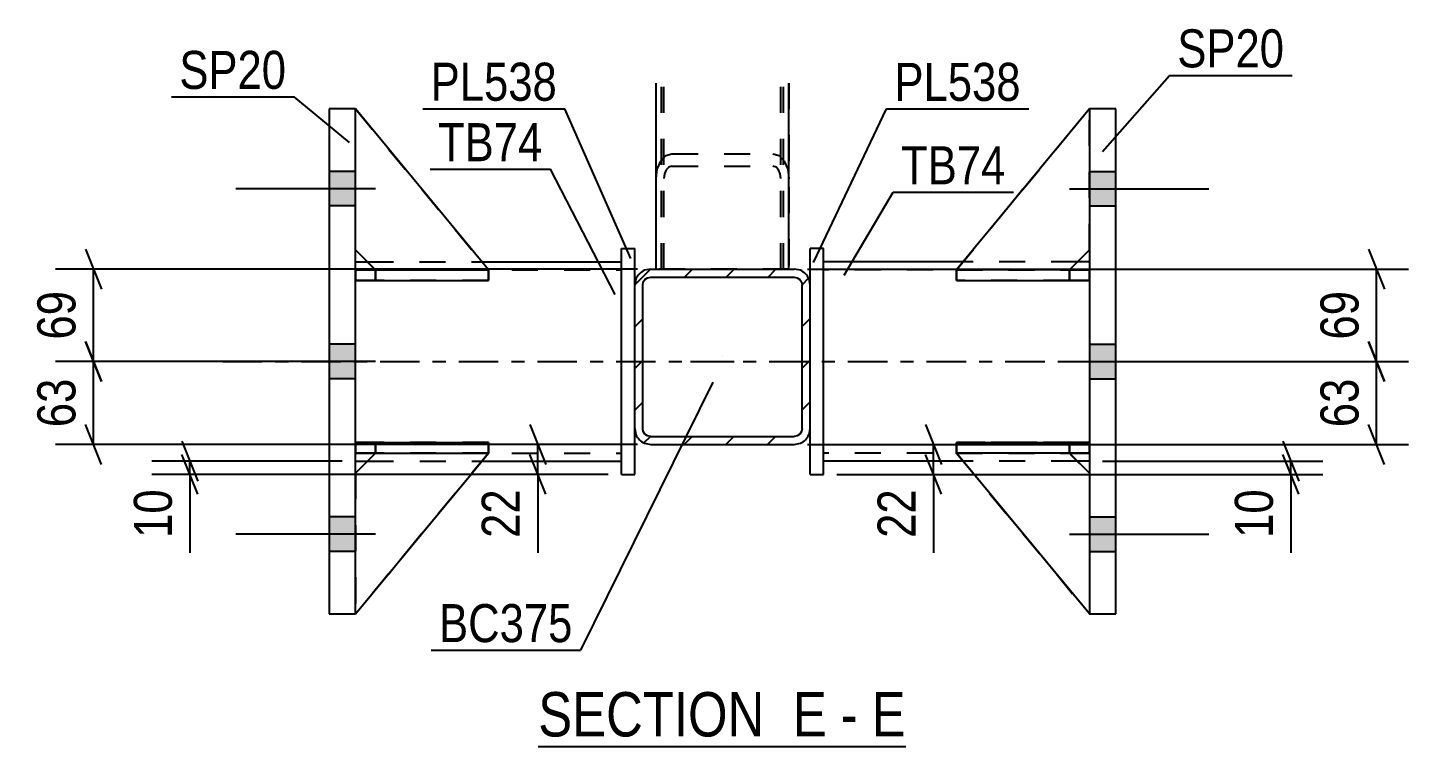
# Model space of a CAD drawing. Header units: millimetres. Extents: x 0 to 841, y 0 to 594.
# Drawn here: x 172.4 to 276.3, y 146 to 200.1 of the extents above; entities that cross this region are included whole.
import ezdxf

# ---------------------------------------------------------------- set-up
doc = ezdxf.new("R2010")
doc.units = ezdxf.units.MM
doc.linetypes.add('DXK_LINE_DOT2', pattern=[3.9198, 1.9599, -1.9599])
doc.linetypes.add('DXK_LINE_DOT3', pattern=[5.9187, 2.979, -0.9799, 0.9799, -0.9799])
doc.styles.add('Arial Narrow', font='ARIALN.TTF', dxfattribs={"height": 0.2})

# ---------------------------------------------------------------- blocks, each defined once
blk = doc.blocks.new('Unknown-318889060-16 - 7337')
at = {"color": 6, "linetype": 'Continuous'}
blk.add_line((210.85, 145.98), (238.5, 145.98), dxfattribs=at)
at = {"color": 0, "linetype": 'Continuous'}
for points in [[(228.96, 146.73), (228.96, 150.23), (210.85, 150.23), (210.85, 146.73)], [(232.56, 146.73), (232.56, 150.23), (230.01, 150.23), (230.01, 146.73)], [(234.89, 146.73), (234.89, 150.23), (233.61, 150.23), (233.61, 146.73)], [(238.5, 146.73), (238.5, 150.23), (235.94, 150.23), (235.94, 146.73)]]:
    blk.add_wipeout(points, dxfattribs=at)
at = {"color": 7, "linetype": 'Continuous', "style": 'Arial Narrow'}
for s, p in [('SECTION ', (210.85, 146.73)), ('E', (230.01, 146.73)), ('E', (235.94, 146.73)), ('-', (233.61, 146.73))]:
    blk.add_text(s, height=3.34, dxfattribs=at).set_placement(p)
blk = doc.blocks.new('Part-318889060-7372 - 7337')
at = {"color": 2, "linetype": 'Continuous'}
for p, q in [((197.1, 181.06), (197.1, 181.86)), ((197.11, 181.86), (205.85, 181.86)), ((207.1, 181.86), (207.09, 181.86)), ((207.1, 181.06), (207.1, 181.86)), ((197.1, 181.06), (197.1, 181.06)), ((197.11, 181.06), (207.1, 181.06))]:
    blk.add_line(p, q, dxfattribs=at)
at = {"color": 7, "linetype": 'DXK_LINE_DOT2'}
for p, q in [((198.6, 181.86), (197.1, 181.86)), ((197.1, 181.86), (197.11, 181.86)), ((198.6, 181.06), (198.6, 181.86)), ((198.6, 181.86), (207.09, 181.86)), ((197.1, 181.06), (198.6, 181.06)), ((197.1, 181.06), (197.11, 181.06)), ((198.6, 181.06), (207.1, 181.06))]:
    blk.add_line(p, q, dxfattribs=at)
blk = doc.blocks.new('Part-318889060-7374 - 7337')
at = {"color": 7, "linetype": 'DXK_LINE_DOT2'}
for p, q in [((197.1, 181.86), (198.6, 181.86)), ((206.87, 181.86), (197.1, 181.86)), ((197.1, 181.86), (197.1, 181.86)), ((197.1, 181.86), (197.1, 181.06)), ((197.1, 181.86), (197.1, 181.06)), ((198.6, 181.86), (207.1, 181.86)), ((198.6, 181.86), (198.6, 181.06)), ((207.1, 181.86), (207.1, 181.06)), ((198.6, 181.06), (197.1, 181.06)), ((197.1, 181.06), (207.1, 181.06)), ((197.1, 181.06), (197.1, 181.06)), ((207.1, 181.06), (198.6, 181.06))]:
    blk.add_line(p, q, dxfattribs=at)
blk = doc.blocks.new('Part-318889060-7366 - 7337')
at = {"color": 2, "linetype": 'Continuous'}
for p, q in [((195.11, 193.96), (195.11, 155.96)), ((197.11, 193.96), (195.11, 193.96)), ((197.11, 155.96), (197.11, 193.96)), ((195.11, 155.96), (197.11, 155.96))]:
    blk.add_line(p, q, dxfattribs=at)
blk = doc.blocks.new('Part-318889060-7375 - 7337')
at = {"color": 7, "linetype": 'DXK_LINE_DOT2'}
for p, q in [((197.1, 168.86), (198.6, 168.86)), ((207.1, 168.86), (197.1, 168.86)), ((197.1, 168.86), (197.1, 168.86)), ((197.1, 168.86), (197.1, 168.06)), ((197.1, 168.86), (197.1, 168.06)), ((198.6, 168.86), (207.1, 168.86)), ((198.6, 168.86), (198.6, 168.06)), ((207.1, 168.86), (207.1, 168.06)), ((198.6, 168.06), (197.1, 168.06)), ((197.1, 168.06), (207.1, 168.06)), ((197.1, 168.06), (197.1, 168.06)), ((207.1, 168.06), (198.6, 168.06))]:
    blk.add_line(p, q, dxfattribs=at)
blk = doc.blocks.new('Part-318889060-7371 - 7337')
at = {"color": 2, "linetype": 'Continuous'}
for p, q in [((254.31, 193.96), (252.31, 193.96)), ((252.31, 193.96), (252.31, 155.96)), ((254.31, 155.96), (254.31, 193.96)), ((252.31, 155.96), (254.31, 155.96))]:
    blk.add_line(p, q, dxfattribs=at)
blk = doc.blocks.new('Part-318889060-7373 - 7337')
at = {"color": 2, "linetype": 'Continuous'}
for p, q in [((197.1, 168.06), (197.1, 168.86)), ((197.11, 168.86), (207.1, 168.86)), ((207.1, 168.06), (207.1, 168.86)), ((197.1, 168.06), (197.1, 168.06)), ((197.11, 168.06), (207.1, 168.06))]:
    blk.add_line(p, q, dxfattribs=at)
at = {"color": 7, "linetype": 'DXK_LINE_DOT2'}
for p, q in [((198.6, 168.86), (197.1, 168.86)), ((197.1, 168.86), (197.11, 168.86)), ((198.6, 168.06), (198.6, 168.86)), ((207.1, 168.86), (198.6, 168.86)), ((197.1, 168.06), (198.6, 168.06)), ((197.1, 168.06), (197.11, 168.06)), ((198.6, 168.06), (207.1, 168.06))]:
    blk.add_line(p, q, dxfattribs=at)
blk = doc.blocks.new('Part-318889060-7376 - 7337')
at = {"color": 2, "linetype": 'Continuous'}
for p, q in [((197.1, 193.96), (197.1, 193.96)), ((197.1, 193.96), (197.1, 193.96)), ((197.1, 193.96), (197.1, 193.96)), ((207.1, 181.85), (197.11, 193.96)), ((198.59, 181.86), (197.11, 183.35)), ((205.85, 181.85), (207.1, 181.85)), ((207.1, 181.85), (207.1, 181.85))]:
    blk.add_line(p, q, dxfattribs=at)
at = {"color": 7, "linetype": 'DXK_LINE_DOT2'}
for p, q in [((197.1, 183.35), (197.1, 193.96)), ((197.1, 193.96), (207.1, 181.85)), ((197.11, 193.96), (197.1, 193.96)), ((198.6, 181.85), (197.1, 183.35)), ((197.11, 183.35), (197.1, 183.35)), ((198.6, 181.85), (198.59, 181.86)), ((207.1, 181.85), (198.6, 181.85)), ((198.6, 181.85), (198.6, 181.85)), ((198.6, 181.85), (205.85, 181.85))]:
    blk.add_line(p, q, dxfattribs=at)
blk = doc.blocks.new('Part-318889060-7377 - 7337')
at = {"color": 7, "linetype": 'DXK_LINE_DOT2'}
for p, q in [((197.1, 183.35), (197.1, 193.96)), ((197.1, 193.96), (207.1, 181.85)), ((197.1, 193.96), (207.1, 181.85)), ((198.6, 181.85), (197.1, 183.35)), ((198.6, 181.85), (197.1, 183.35)), ((207.1, 181.85), (198.6, 181.85)), ((198.6, 181.85), (198.6, 181.85)), ((198.6, 181.85), (207.1, 181.85)), ((207.1, 181.85), (207.1, 181.85))]:
    blk.add_line(p, q, dxfattribs=at)
blk = doc.blocks.new('Part-318889060-7378 - 7337')
at = {"color": 7, "linetype": 'DXK_LINE_DOT2'}
for p, q in [((197.1, 166.55), (198.6, 168.05)), ((197.1, 155.96), (207.1, 168.05)), ((198.6, 168.05), (207.1, 168.05)), ((197.1, 166.55), (197.11, 166.56)), ((197.1, 155.96), (197.1, 166.55)), ((197.1, 155.96), (197.11, 155.97))]:
    blk.add_line(p, q, dxfattribs=at)
at = {"color": 2, "linetype": 'Continuous'}
for p, q in [((197.11, 166.56), (198.6, 168.05)), ((197.11, 155.97), (207.1, 168.05)), ((198.6, 168.05), (207.1, 168.05)), ((198.6, 168.05), (198.6, 168.05)), ((207.1, 168.05), (207.1, 168.05))]:
    blk.add_line(p, q, dxfattribs=at)
blk = doc.blocks.new('Part-318889060-7379 - 7337')
at = {"color": 7, "linetype": 'DXK_LINE_DOT2'}
for p, q in [((198.6, 168.05), (197.1, 166.55)), ((197.1, 155.96), (207.1, 168.05)), ((197.1, 166.55), (198.6, 168.05)), ((207.1, 168.05), (197.1, 155.96)), ((207.1, 168.05), (198.6, 168.05)), ((198.6, 168.05), (198.6, 168.05)), ((198.6, 168.05), (207.1, 168.05)), ((207.1, 168.05), (207.1, 168.05)), ((197.1, 166.55), (197.1, 155.96))]:
    blk.add_line(p, q, dxfattribs=at)
blk = doc.blocks.new('Part-318889060-7380 - 7337')
at = {"color": 2, "linetype": 'Continuous'}
for p, q in [((242.31, 181.86), (242.31, 181.86)), ((242.31, 181.86), (242.31, 181.06)), ((252.31, 181.86), (243.55, 181.86)), ((252.31, 181.86), (252.31, 181.86)), ((252.31, 181.86), (252.31, 181.06)), ((242.31, 181.06), (252.31, 181.06))]:
    blk.add_line(p, q, dxfattribs=at)
at = {"color": 7, "linetype": 'DXK_LINE_DOT2'}
for p, q in [((243.55, 181.86), (242.31, 181.86)), ((250.81, 181.86), (242.31, 181.86)), ((250.81, 181.86), (252.31, 181.86)), ((250.81, 181.86), (250.81, 181.06)), ((252.31, 181.86), (252.31, 181.86)), ((242.31, 181.06), (250.81, 181.06)), ((250.81, 181.06), (252.31, 181.06))]:
    blk.add_line(p, q, dxfattribs=at)
blk = doc.blocks.new('Part-318889060-7381 - 7337')
at = {"color": 2, "linetype": 'Continuous'}
for p, q in [((242.31, 168.86), (252.31, 168.86)), ((242.31, 168.86), (242.31, 168.06)), ((252.31, 168.86), (252.31, 168.86)), ((252.31, 168.06), (252.31, 168.86)), ((252.31, 168.06), (242.31, 168.06))]:
    blk.add_line(p, q, dxfattribs=at)
at = {"color": 7, "linetype": 'DXK_LINE_DOT2'}
for p, q in [((250.81, 168.86), (242.31, 168.86)), ((252.31, 168.86), (250.81, 168.86)), ((250.81, 168.86), (250.81, 168.06)), ((252.31, 168.86), (252.31, 168.86)), ((242.31, 168.06), (250.81, 168.06)), ((250.81, 168.06), (252.31, 168.06))]:
    blk.add_line(p, q, dxfattribs=at)
blk = doc.blocks.new('Bolt-318889060-7453 - 7337')
at = {"linetype": 'Continuous'}
for points in [[(197.11, 186.66), (197.11, 189.26), (195.11, 189.26), (195.11, 186.66)], [(197.11, 186.66), (197.11, 189.26), (195.11, 189.26), (195.11, 186.66)], [(197.11, 186.66), (197.11, 189.26), (195.11, 189.26), (195.11, 186.66)], [(197.11, 173.66), (197.11, 176.26), (195.11, 176.26), (195.11, 173.66)], [(197.11, 173.66), (197.11, 176.26), (195.11, 176.26), (195.11, 173.66)], [(197.11, 160.66), (197.11, 163.26), (195.11, 163.26), (195.11, 160.66)], [(197.11, 160.66), (197.11, 163.26), (195.11, 163.26), (195.11, 160.66)], [(197.11, 160.66), (197.11, 163.26), (195.11, 163.26), (195.11, 160.66)]]:
    blk.add_hatch(color=1, dxfattribs=at).paths.add_polyline_path(points)
at = {"color": 1, "linetype": 'Continuous'}
for p, q in [((197.11, 189.26), (195.11, 189.26)), ((197.11, 189.26), (195.11, 189.26)), ((197.11, 189.26), (195.11, 189.26)), ((198.61, 187.96), (188.11, 187.96)), ((198.61, 187.96), (188.11, 187.96)), ((198.61, 187.96), (188.11, 187.96)), ((197.11, 186.66), (195.11, 186.66)), ((197.11, 186.66), (195.11, 186.66)), ((197.11, 186.66), (195.11, 186.66)), ((197.11, 176.26), (195.11, 176.26)), ((197.11, 176.26), (195.11, 176.26)), ((198.61, 174.96), (188.11, 174.96)), ((198.61, 174.96), (188.11, 174.96)), ((197.11, 173.66), (195.11, 173.66)), ((197.11, 173.66), (195.11, 173.66)), ((197.11, 163.26), (195.11, 163.26)), ((197.11, 163.26), (195.11, 163.26)), ((197.11, 163.26), (195.11, 163.26)), ((198.61, 161.96), (188.11, 161.96)), ((198.61, 161.96), (188.11, 161.96)), ((198.61, 161.96), (188.11, 161.96)), ((197.11, 160.66), (195.11, 160.66)), ((197.11, 160.66), (195.11, 160.66)), ((197.11, 160.66), (195.11, 160.66))]:
    blk.add_line(p, q, dxfattribs=at)
blk = doc.blocks.new('Part-318889060-7382 - 7337')
at = {"color": 7, "linetype": 'DXK_LINE_DOT2'}
for p, q in [((242.31, 181.06), (242.31, 181.86)), ((242.31, 181.86), (250.81, 181.86)), ((252.31, 181.86), (242.31, 181.86)), ((250.81, 181.06), (250.81, 181.86)), ((250.81, 181.86), (252.31, 181.86)), ((252.31, 181.06), (252.31, 181.86)), ((252.31, 181.06), (252.31, 181.86)), ((252.31, 181.86), (252.31, 181.86)), ((250.81, 181.06), (242.31, 181.06)), ((242.31, 181.06), (252.31, 181.06)), ((252.31, 181.06), (250.81, 181.06)), ((252.31, 181.06), (252.31, 181.06))]:
    blk.add_line(p, q, dxfattribs=at)
blk = doc.blocks.new('Part-318889060-7383 - 7337')
at = {"color": 7, "linetype": 'DXK_LINE_DOT2'}
for p, q in [((242.31, 168.06), (242.31, 168.86)), ((242.31, 168.86), (250.81, 168.86)), ((252.31, 168.86), (242.31, 168.86)), ((250.81, 168.06), (250.81, 168.86)), ((250.81, 168.86), (252.31, 168.86)), ((252.31, 168.06), (252.31, 168.86)), ((252.31, 168.06), (252.31, 168.86)), ((252.31, 168.86), (252.31, 168.86)), ((250.81, 168.06), (242.31, 168.06)), ((242.31, 168.06), (252.31, 168.06)), ((252.31, 168.06), (250.81, 168.06)), ((252.31, 168.06), (252.31, 168.06))]:
    blk.add_line(p, q, dxfattribs=at)
blk = doc.blocks.new('Part-318889060-7384 - 7337')
at = {"color": 2, "linetype": 'Continuous'}
for p, q in [((252.31, 193.96), (242.31, 181.85)), ((252.31, 193.96), (252.31, 193.96)), ((252.31, 193.96), (252.31, 193.96)), ((250.82, 181.86), (252.31, 183.35)), ((243.55, 181.85), (242.31, 181.85)), ((242.31, 181.85), (242.31, 181.85))]:
    blk.add_line(p, q, dxfattribs=at)
at = {"color": 7, "linetype": 'DXK_LINE_DOT2'}
for p, q in [((252.31, 193.96), (242.31, 181.85)), ((252.31, 183.35), (252.31, 193.96)), ((250.81, 181.85), (252.31, 183.35)), ((250.81, 181.85), (242.31, 181.85)), ((250.81, 181.85), (243.55, 181.85)), ((250.81, 181.85), (250.82, 181.86)), ((250.81, 181.85), (250.81, 181.85))]:
    blk.add_line(p, q, dxfattribs=at)
blk = doc.blocks.new('Part-318889060-7385 - 7337')
at = {"color": 7, "linetype": 'DXK_LINE_DOT2'}
for p, q in [((252.31, 193.96), (242.31, 181.85)), ((242.31, 181.85), (252.31, 193.96)), ((252.31, 183.35), (252.31, 193.96)), ((250.81, 181.85), (252.31, 183.35)), ((250.81, 181.85), (252.31, 183.35)), ((242.31, 181.85), (250.81, 181.85)), ((242.31, 181.85), (242.31, 181.85)), ((250.81, 181.85), (242.31, 181.85)), ((250.81, 181.85), (250.81, 181.85))]:
    blk.add_line(p, q, dxfattribs=at)
blk = doc.blocks.new('Part-318889060-7386 - 7337')
at = {"color": 2, "linetype": 'Continuous'}
for p, q in [((242.31, 168.05), (242.31, 168.05)), ((250.81, 168.05), (242.31, 168.05)), ((252.31, 155.96), (242.31, 168.05)), ((250.81, 168.05), (250.81, 168.05)), ((250.81, 168.05), (252.31, 166.55))]:
    blk.add_line(p, q, dxfattribs=at)
at = {"color": 7, "linetype": 'DXK_LINE_DOT2'}
for p, q in [((242.31, 168.05), (250.81, 168.05)), ((252.31, 155.96), (242.31, 168.05)), ((250.81, 168.05), (252.31, 166.55)), ((252.31, 166.55), (252.31, 155.96))]:
    blk.add_line(p, q, dxfattribs=at)
blk = doc.blocks.new('Bolt-318889060-7452 - 7337')
at = {"linetype": 'Continuous'}
for points in [[(254.31, 186.66), (254.31, 189.26), (252.31, 189.26), (252.31, 186.66)], [(254.31, 186.66), (254.31, 189.26), (252.31, 189.26), (252.31, 186.66)], [(254.31, 186.66), (254.31, 189.26), (252.31, 189.26), (252.31, 186.66)], [(254.31, 173.66), (254.31, 176.26), (252.31, 176.26), (252.31, 173.66)], [(254.31, 173.66), (254.31, 176.26), (252.31, 176.26), (252.31, 173.66)], [(254.31, 160.66), (254.31, 163.26), (252.31, 163.26), (252.31, 160.66)], [(254.31, 160.66), (254.31, 163.26), (252.31, 163.26), (252.31, 160.66)], [(254.31, 160.66), (254.31, 163.26), (252.31, 163.26), (252.31, 160.66)]]:
    blk.add_hatch(color=1, dxfattribs=at).paths.add_polyline_path(points)
at = {"color": 1, "linetype": 'Continuous'}
for p, q in [((252.31, 189.26), (254.31, 189.26)), ((252.31, 189.26), (254.31, 189.26)), ((252.31, 189.26), (254.31, 189.26)), ((250.81, 187.96), (261.31, 187.96)), ((250.81, 187.96), (261.31, 187.96)), ((250.81, 187.96), (261.31, 187.96)), ((252.31, 186.66), (254.31, 186.66)), ((252.31, 186.66), (254.31, 186.66)), ((252.31, 186.66), (254.31, 186.66)), ((252.31, 176.26), (254.31, 176.26)), ((252.31, 176.26), (254.31, 176.26)), ((250.81, 174.96), (261.31, 174.96)), ((250.81, 174.96), (261.31, 174.96)), ((252.31, 173.66), (254.31, 173.66)), ((252.31, 173.66), (254.31, 173.66)), ((252.31, 163.26), (254.31, 163.26)), ((252.31, 163.26), (254.31, 163.26)), ((252.31, 163.26), (254.31, 163.26)), ((250.81, 161.96), (261.31, 161.96)), ((250.81, 161.96), (261.31, 161.96)), ((250.81, 161.96), (261.31, 161.96)), ((252.31, 160.66), (254.31, 160.66)), ((252.31, 160.66), (254.31, 160.66)), ((252.31, 160.66), (254.31, 160.66))]:
    blk.add_line(p, q, dxfattribs=at)
blk = doc.blocks.new('Part-318889060-7387 - 7337')
at = {"color": 7, "linetype": 'DXK_LINE_DOT2'}
for p, q in [((242.31, 168.05), (250.81, 168.05)), ((252.31, 155.96), (242.31, 168.05)), ((242.31, 168.05), (242.31, 168.05)), ((250.81, 168.05), (242.31, 168.05)), ((242.31, 168.05), (252.31, 155.96)), ((250.81, 168.05), (252.31, 166.55)), ((250.81, 168.05), (250.81, 168.05)), ((252.31, 166.55), (250.81, 168.05)), ((252.31, 166.55), (252.31, 155.96))]:
    blk.add_line(p, q, dxfattribs=at)
blk = doc.blocks.new('Part-318889060-7392 - 7337')
at = {"color": 2, "linetype": 'Continuous'}
for p, q in [((197.11, 182.46), (197.99, 182.46)), ((206.6, 182.46), (217.11, 182.46)), ((197.11, 167.46), (198.01, 167.46)), ((206.61, 167.46), (217.11, 167.46))]:
    blk.add_line(p, q, dxfattribs=at)
at = {"color": 7, "linetype": 'DXK_LINE_DOT2'}
for p, q in [((197.11, 167.46), (197.11, 182.46)), ((197.11, 181.86), (217.11, 181.86)), ((197.99, 182.46), (206.6, 182.46)), ((217.11, 167.46), (217.11, 182.46)), ((197.11, 168.06), (217.11, 168.06)), ((198.01, 167.46), (206.61, 167.46))]:
    blk.add_line(p, q, dxfattribs=at)
at = {"color": 7, "linetype": 'DXK_LINE_DOT3'}
blk.add_line((187.11, 174.96), (227.11, 174.96), dxfattribs=at)
blk = doc.blocks.new('Part-318889060-7397 - 7337')
at = {"color": 2, "linetype": 'Continuous'}
for p, q in [((217.11, 166.46), (217.11, 183.46)), ((217.11, 183.46), (218.11, 183.46)), ((218.11, 180.71), (218.11, 183.46)), ((218.11, 166.46), (218.11, 169.91)), ((217.11, 166.46), (218.11, 166.46))]:
    blk.add_line(p, q, dxfattribs=at)
at = {"color": 7, "linetype": 'DXK_LINE_DOT2'}
blk.add_line((218.11, 169.91), (218.11, 180.71), dxfattribs=at)
blk = doc.blocks.new('Part-318889060-7402 - 7337')
at = {"color": 2, "linetype": 'Continuous'}
for p, q in [((232.31, 183.46), (231.31, 183.46)), ((231.31, 180.71), (231.31, 183.46)), ((232.31, 166.46), (232.31, 183.46)), ((231.31, 166.46), (231.31, 169.91)), ((231.31, 166.46), (232.31, 166.46))]:
    blk.add_line(p, q, dxfattribs=at)
at = {"color": 7, "linetype": 'DXK_LINE_DOT2'}
blk.add_line((231.31, 169.91), (231.31, 180.71), dxfattribs=at)
blk = doc.blocks.new('Part-318889060-7407 - 7337')
at = {"color": 2, "linetype": 'Continuous'}
for p, q in [((242.81, 182.46), (232.31, 182.46)), ((252.31, 182.46), (251.41, 182.46)), ((242.8, 167.46), (232.31, 167.46)), ((252.31, 167.46), (251.4, 167.46))]:
    blk.add_line(p, q, dxfattribs=at)
at = {"color": 7, "linetype": 'DXK_LINE_DOT2'}
for p, q in [((232.31, 167.46), (232.31, 182.46)), ((252.31, 181.86), (232.31, 181.86)), ((251.41, 182.46), (242.81, 182.46)), ((252.31, 182.46), (252.31, 167.46)), ((252.31, 168.06), (232.31, 168.06)), ((251.4, 167.46), (242.8, 167.46))]:
    blk.add_line(p, q, dxfattribs=at)
at = {"color": 7, "linetype": 'DXK_LINE_DOT3'}
blk.add_line((222.31, 174.96), (262.31, 174.96), dxfattribs=at)
blk = doc.blocks.new('Part-318889060-7416 - 7337')
at = {"linetype": 'Continuous'}
h = blk.add_hatch(dxfattribs=at)
h.set_pattern_fill('', scale=0.7, style=0, pattern_type=0)
h.set_pattern_definition([(45, (219.3064, 181.9095), (-1.57154, 1.57154), [])])
h.paths.add_polyline_path([(230.11, 181.91), (219.31, 181.91), (218.85, 181.82), (218.46, 181.56), (218.2, 181.17), (218.11, 180.71), (218.11, 169.91), (218.2, 169.45), (218.46, 169.06), (218.85, 168.8), (219.31, 168.71), (230.11, 168.71), (230.57, 168.8), (230.95, 169.06), (231.22, 169.45), (231.31, 169.91), (231.31, 180.71), (231.22, 181.17), (230.95, 181.56), (230.57, 181.82)])
h.paths.add_polyline_path([(230.66, 180.94), (230.71, 180.71), (230.71, 169.91), (230.66, 169.68), (230.53, 169.49), (230.34, 169.36), (230.11, 169.31), (219.31, 169.31), (219.08, 169.36), (218.88, 169.49), (218.75, 169.68), (218.71, 169.91), (218.71, 180.71), (218.75, 180.94), (218.88, 181.13), (219.08, 181.26), (219.31, 181.31), (230.11, 181.31), (230.34, 181.26), (230.53, 181.13)])
at = {"color": 2, "linetype": 'Continuous'}
for p, q in [((219.31, 181.91), (218.85, 181.82)), ((219.31, 181.91), (230.11, 181.91)), ((230.57, 181.82), (230.11, 181.91)), ((218.2, 181.17), (218.11, 180.71)), ((218.71, 180.71), (218.75, 180.94)), ((218.75, 180.94), (218.88, 181.13)), ((218.88, 181.13), (219.08, 181.26)), ((219.08, 181.26), (219.31, 181.31)), ((219.31, 181.31), (230.11, 181.31)), ((230.11, 181.31), (230.34, 181.26)), ((230.34, 181.26), (230.53, 181.13)), ((230.53, 181.13), (230.66, 180.94)), ((230.66, 180.94), (230.71, 180.71)), ((231.31, 180.71), (231.22, 181.17)), ((218.11, 169.91), (218.11, 180.71)), ((218.71, 169.91), (218.71, 180.71)), ((230.71, 169.91), (230.71, 180.71)), ((231.31, 169.91), (231.31, 180.71)), ((218.11, 169.91), (218.2, 169.45)), ((218.75, 169.68), (218.71, 169.91)), ((218.88, 169.49), (218.75, 169.68)), ((219.08, 169.36), (218.88, 169.49)), ((219.31, 169.31), (219.08, 169.36)), ((230.34, 169.36), (230.11, 169.31)), ((230.53, 169.49), (230.34, 169.36)), ((230.66, 169.68), (230.53, 169.49)), ((230.71, 169.91), (230.66, 169.68)), ((231.22, 169.45), (231.31, 169.91)), ((218.85, 168.8), (219.31, 168.71)), ((219.31, 169.31), (230.11, 169.31)), ((219.31, 168.71), (230.11, 168.71)), ((230.11, 168.71), (230.57, 168.8))]:
    blk.add_line(p, q, dxfattribs=at)
at = {"color": 7, "linetype": 'DXK_LINE_DOT3'}
blk.add_line((224.71, 175.31), (224.71, 175.31), dxfattribs=at)
at = {"color": 2, "linetype": 'Continuous'}
for centre, start, end in [((219.31, 180.71), 112.5, 157.5), ((230.11, 180.71), 22.5, 67.5), ((219.31, 169.91), 202.5, 247.5), ((230.11, 169.91), 292.5, 337.5)]:
    blk.add_arc(centre, 1.2, start, end, dxfattribs=at)
blk = doc.blocks.new('Part-318889060-7428 - 7337')
at = {"color": 2, "linetype": 'Continuous'}
for p, q in [((219.71, 181.91), (219.71, 195.91)), ((229.71, 181.91), (229.71, 195.91))]:
    blk.add_line(p, q, dxfattribs=at)
at = {"color": 7, "linetype": 'DXK_LINE_DOT2'}
for p, q in [((220.31, 181.91), (220.31, 195.91)), ((229.11, 181.91), (229.11, 195.91)), ((220.06, 190.04), (220.45, 190.45)), ((220.45, 190.45), (220.91, 190.59)), ((220.91, 190.59), (228.51, 190.59)), ((228.51, 190.59), (228.97, 190.45)), ((228.97, 190.45), (229.35, 190.04)), ((219.71, 188.73), (219.8, 189.44)), ((219.8, 189.44), (220.06, 190.04)), ((220.35, 189.08), (220.31, 188.73)), ((220.48, 189.39), (220.35, 189.08)), ((220.68, 189.59), (220.48, 189.39)), ((220.91, 189.66), (220.68, 189.59)), ((220.91, 189.66), (228.51, 189.66)), ((228.74, 189.59), (228.51, 189.66)), ((228.93, 189.39), (228.74, 189.59)), ((229.06, 189.08), (228.93, 189.39)), ((229.11, 188.73), (229.06, 189.08)), ((229.35, 190.04), (229.62, 189.44)), ((229.62, 189.44), (229.71, 188.73)), ((219.71, 181.91), (229.71, 181.91))]:
    blk.add_line(p, q, dxfattribs=at)
blk = doc.blocks.new('Part-318889060-7429 - 7337')
at = {"color": 7, "linetype": 'DXK_LINE_DOT2'}
for p, q in [((219.71, 181.91), (219.71, 195.91)), ((220.11, 181.91), (220.11, 195.91)), ((229.31, 181.91), (229.31, 195.91)), ((229.71, 195.91), (229.71, 181.91)), ((229.71, 181.91), (219.71, 181.91))]:
    blk.add_line(p, q, dxfattribs=at)
blk = doc.blocks.new('StraightDimension-318889060-7635 - 7337')
at = {"color": 7, "linetype": 'Continuous'}
for p, q in [((239.99, 170.21), (241.19, 167.21)), ((231.11, 168.71), (242.99, 168.71)), ((240.59, 166.46), (240.59, 168.71)), ((241.19, 164.96), (239.99, 167.96)), ((233.31, 166.46), (242.99, 166.46)), ((240.59, 166.46), (240.59, 160.56)), ((240.59, 166.46), (240.59, 160.56))]:
    blk.add_line(p, q, dxfattribs=at)
at = {"color": 0}
blk.add_wipeout([(239.84, 165.94), (235.64, 165.94), (235.64, 161.08), (239.84, 161.08)], dxfattribs=at)
at = {"color": 3, "style": 'Arial Narrow'}
blk.add_text('22', height=2.863, rotation=90.0002, dxfattribs=at).set_placement((239.24, 161.68))
blk = doc.blocks.new('StraightDimension-318889060-7566 - 7337')
at = {"color": 7, "linetype": 'Continuous'}
for p, q in [((176.78, 183.41), (177.98, 180.41)), ((218.31, 181.91), (174.53, 181.91)), ((177.38, 174.96), (177.38, 181.91)), ((177.98, 173.46), (176.78, 176.46)), ((189.61, 174.96), (174.53, 174.96))]:
    blk.add_line(p, q, dxfattribs=at)
at = {"color": 0}
blk.add_wipeout([(176.63, 180.86), (172.43, 180.86), (172.43, 176.01), (176.63, 176.01)], dxfattribs=at)
at = {"color": 3, "style": 'Arial Narrow'}
blk.add_text('69', height=2.863, rotation=90.0002, dxfattribs=at).set_placement((176.03, 176.61))
blk = doc.blocks.new('StraightDimension-318889060-7624 - 7337')
at = {"color": 7, "linetype": 'Continuous'}
for p, q in [((210.21, 170.21), (211.41, 167.21)), ((218.31, 168.71), (207.96, 168.71)), ((210.81, 166.46), (210.81, 168.71)), ((211.41, 164.96), (210.21, 167.96)), ((216.11, 166.46), (207.96, 166.46)), ((210.81, 166.46), (210.81, 160.56)), ((210.81, 166.46), (210.81, 160.56))]:
    blk.add_line(p, q, dxfattribs=at)
at = {"color": 0}
blk.add_wipeout([(210.06, 165.94), (205.86, 165.94), (205.86, 161.08), (210.06, 161.08)], dxfattribs=at)
at = {"color": 3, "style": 'Arial Narrow'}
blk.add_text('22', height=2.863, rotation=90.0002, dxfattribs=at).set_placement((209.46, 161.68))
blk = doc.blocks.new('StraightDimension-318889060-7585 - 7337')
at = {"color": 7, "linetype": 'Continuous'}
for p, q in [((176.78, 176.46), (177.98, 173.46)), ((189.61, 174.96), (174.53, 174.96)), ((177.38, 168.71), (177.38, 174.96)), ((177.98, 167.21), (176.78, 170.21)), ((218.31, 168.71), (174.53, 168.71))]:
    blk.add_line(p, q, dxfattribs=at)
at = {"color": 0}
blk.add_wipeout([(176.63, 174.26), (172.43, 174.26), (172.43, 169.41), (176.63, 169.41)], dxfattribs=at)
at = {"color": 3, "style": 'Arial Narrow'}
blk.add_text('63', height=2.863, rotation=90.0002, dxfattribs=at).set_placement((176.03, 170.01))
blk = doc.blocks.new('StraightDimension-318889060-7530 - 7337')
at = {"color": 7, "linetype": 'Continuous'}
for p, q in [((273.31, 183.41), (274.51, 180.41)), ((231.11, 181.91), (276.31, 181.91)), ((273.91, 174.96), (273.91, 181.91)), ((274.51, 173.46), (273.31, 176.46)), ((259.81, 174.96), (276.31, 174.96))]:
    blk.add_line(p, q, dxfattribs=at)
at = {"color": 0}
blk.add_wipeout([(273.16, 180.86), (268.96, 180.86), (268.96, 176.01), (273.16, 176.01)], dxfattribs=at)
at = {"color": 3, "style": 'Arial Narrow'}
blk.add_text('69', height=2.863, rotation=90.0002, dxfattribs=at).set_placement((272.56, 176.61))
blk = doc.blocks.new('StraightDimension-318889060-7548 - 7337')
at = {"color": 7, "linetype": 'Continuous'}
for p, q in [((273.31, 176.46), (274.51, 173.46)), ((259.81, 174.96), (276.31, 174.96)), ((273.91, 168.71), (273.91, 174.96)), ((274.51, 167.21), (273.31, 170.21)), ((231.11, 168.71), (276.31, 168.71))]:
    blk.add_line(p, q, dxfattribs=at)
at = {"color": 0}
blk.add_wipeout([(273.16, 174.26), (268.96, 174.26), (268.96, 169.41), (273.16, 169.41)], dxfattribs=at)
at = {"color": 3, "style": 'Arial Narrow'}
blk.add_text('63', height=2.863, rotation=90.0002, dxfattribs=at).set_placement((272.56, 170.01))
blk = doc.blocks.new('StraightDimension-318889060-7604 - 7337')
at = {"color": 7, "linetype": 'Continuous'}
for p, q in [((266.87, 168.95), (268.07, 165.95)), ((253.31, 167.45), (269.87, 167.45)), ((268.07, 164.96), (266.87, 167.96)), ((267.47, 166.46), (267.47, 167.45)), ((233.31, 166.46), (269.87, 166.46)), ((267.47, 166.46), (267.47, 160.56)), ((267.47, 166.46), (267.47, 160.56))]:
    blk.add_line(p, q, dxfattribs=at)
at = {"color": 0}
blk.add_wipeout([(266.72, 165.94), (262.52, 165.94), (262.52, 161.08), (266.72, 161.08)], dxfattribs=at)
at = {"color": 3, "style": 'Arial Narrow'}
blk.add_text('10', height=2.863, rotation=90.0002, dxfattribs=at).set_placement((266.12, 161.68))
blk = doc.blocks.new('StraightDimension-318889060-7614 - 7337')
at = {"color": 7, "linetype": 'Continuous'}
for p, q in [((184.04, 168.95), (185.24, 165.95)), ((196.11, 167.45), (181.79, 167.45)), ((185.24, 164.96), (184.04, 167.96)), ((184.64, 166.46), (184.64, 167.45)), ((216.11, 166.46), (181.79, 166.46)), ((184.64, 166.46), (184.64, 160.56)), ((184.64, 166.46), (184.64, 160.56))]:
    blk.add_line(p, q, dxfattribs=at)
at = {"color": 0}
blk.add_wipeout([(183.89, 165.94), (179.69, 165.94), (179.69, 161.08), (183.89, 161.08)], dxfattribs=at)
at = {"color": 3, "style": 'Arial Narrow'}
blk.add_text('10', height=2.863, rotation=90.0002, dxfattribs=at).set_placement((183.29, 161.68))
blk = doc.blocks.new('Mark-318889060-7362 - 7337')
at = {"color": 30, "linetype": 'Continuous'}
for p in [(183.25, 194.87), (196.65, 191.44)]:
    blk.add_line(p, (192.49, 194.87), dxfattribs=at)
at = {"color": 0}
blk.add_wipeout([(191.89, 195.47), (191.89, 198.47), (183.85, 198.47), (183.85, 195.47)], dxfattribs=at)
blk.add_wipeout([(191.89, 195.47), (191.89, 198.47), (183.85, 198.47), (183.85, 195.47)], dxfattribs=at)
at = {"color": 3, "style": 'Arial Narrow'}
blk.add_text('SP20', height=2.863, dxfattribs=at).set_placement((183.85, 195.47))
blk = doc.blocks.new('Mark-318889060-7367 - 7337')
at = {"color": 30, "linetype": 'Continuous'}
for p, q in [((253.31, 190.76), (258.33, 196.49)), ((258.33, 196.49), (267.57, 196.49))]:
    blk.add_line(p, q, dxfattribs=at)
at = {"color": 0}
blk.add_wipeout([(266.97, 197.09), (266.97, 200.09), (258.93, 200.09), (258.93, 197.09)], dxfattribs=at)
blk.add_wipeout([(266.97, 197.09), (266.97, 200.09), (258.93, 200.09), (258.93, 197.09)], dxfattribs=at)
at = {"color": 3, "style": 'Arial Narrow'}
blk.add_text('SP20', height=2.863, dxfattribs=at).set_placement((258.93, 197.09))
blk = doc.blocks.new('Mark-318889060-7388 - 7337')
at = {"color": 30, "linetype": 'Continuous'}
for p in [(202.71, 189.43), (216.63, 180)]:
    blk.add_line(p, (211.77, 189.43), dxfattribs=at)
at = {"color": 0}
blk.add_wipeout([(211.17, 190.03), (211.17, 193.03), (203.31, 193.03), (203.31, 190.03)], dxfattribs=at)
blk.add_wipeout([(211.17, 190.03), (211.17, 193.03), (203.31, 193.03), (203.31, 190.03)], dxfattribs=at)
at = {"color": 3, "style": 'Arial Narrow'}
blk.add_text('TB74', height=2.863, dxfattribs=at).set_placement((203.31, 190.03))
blk = doc.blocks.new('Mark-318889060-7393 - 7337')
at = {"color": 30, "linetype": 'Continuous'}
for p in [(202.16, 193.98), (217.81, 182.7)]:
    blk.add_line(p, (212.86, 193.98), dxfattribs=at)
at = {"color": 0}
blk.add_wipeout([(212.26, 194.58), (212.26, 197.58), (202.76, 197.58), (202.76, 194.58)], dxfattribs=at)
blk.add_wipeout([(212.26, 194.58), (212.26, 197.58), (202.76, 197.58), (202.76, 194.58)], dxfattribs=at)
at = {"color": 3, "style": 'Arial Narrow'}
blk.add_text('PL538', height=2.863, dxfattribs=at).set_placement((202.76, 194.58))
blk = doc.blocks.new('Mark-318889060-7398 - 7337')
at = {"color": 30, "linetype": 'Continuous'}
for p, q in [((231.57, 182.41), (237.05, 193.97)), ((237.05, 193.97), (247.76, 193.97))]:
    blk.add_line(p, q, dxfattribs=at)
at = {"color": 0}
blk.add_wipeout([(247.16, 194.57), (247.16, 197.57), (237.65, 197.57), (237.65, 194.57)], dxfattribs=at)
blk.add_wipeout([(247.16, 194.57), (247.16, 197.57), (237.65, 197.57), (237.65, 194.57)], dxfattribs=at)
at = {"color": 3, "style": 'Arial Narrow'}
blk.add_text('PL538', height=2.863, dxfattribs=at).set_placement((237.65, 194.57))
blk = doc.blocks.new('Mark-318889060-7403 - 7337')
at = {"color": 30, "linetype": 'Continuous'}
for p, q in [((233.87, 181.45), (237.55, 187.69)), ((237.55, 187.69), (246.61, 187.69))]:
    blk.add_line(p, q, dxfattribs=at)
at = {"color": 0}
blk.add_wipeout([(246.01, 188.29), (246.01, 191.29), (238.15, 191.29), (238.15, 188.29)], dxfattribs=at)
blk.add_wipeout([(246.01, 188.29), (246.01, 191.29), (238.15, 191.29), (238.15, 188.29)], dxfattribs=at)
at = {"color": 3, "style": 'Arial Narrow'}
blk.add_text('TB74', height=2.863, dxfattribs=at).set_placement((238.15, 188.29))
blk = doc.blocks.new('Mark-318889060-7412 - 7337')
at = {"color": 30, "linetype": 'Continuous'}
for p in [(223.98, 173.39), (202.79, 153.23)]:
    blk.add_line(p, (214.04, 153.23), dxfattribs=at)
at = {"color": 0}
blk.add_wipeout([(213.44, 153.83), (213.44, 156.83), (203.39, 156.83), (203.39, 153.83)], dxfattribs=at)
blk.add_wipeout([(213.44, 153.83), (213.44, 156.83), (203.39, 156.83), (203.39, 153.83)], dxfattribs=at)
at = {"color": 3, "style": 'Arial Narrow'}
blk.add_text('BC375', height=2.863, dxfattribs=at).set_placement((203.39, 153.83))

msp = doc.modelspace()

# ---------------------------------------------------------------- block references
for name in ['Part-318889060-7428 - 7337', 'Part-318889060-7429 - 7337', 'Part-318889060-7366 - 7337', 'Part-318889060-7376 - 7337', 'Part-318889060-7377 - 7337', 'Part-318889060-7384 - 7337', 'Part-318889060-7385 - 7337', 'Part-318889060-7371 - 7337', 'Bolt-318889060-7453 - 7337', 'Bolt-318889060-7452 - 7337', 'Part-318889060-7397 - 7337', 'Part-318889060-7402 - 7337', 'Part-318889060-7392 - 7337', 'Part-318889060-7372 - 7337', 'Part-318889060-7374 - 7337', 'Part-318889060-7416 - 7337', 'Part-318889060-7407 - 7337', 'Part-318889060-7380 - 7337', 'Part-318889060-7382 - 7337', 'Part-318889060-7375 - 7337', 'Part-318889060-7373 - 7337', 'Part-318889060-7381 - 7337', 'Part-318889060-7383 - 7337', 'Part-318889060-7378 - 7337', 'Part-318889060-7379 - 7337', 'Part-318889060-7386 - 7337', 'Part-318889060-7387 - 7337', 'Unknown-318889060-16 - 7337']:
    msp.add_blockref(name, (0, 0))

# ---------------------------------------------------------------- next in the draw order: block references
for name in ['Mark-318889060-7367 - 7337', 'Mark-318889060-7362 - 7337', 'StraightDimension-318889060-7566 - 7337', 'StraightDimension-318889060-7530 - 7337', 'StraightDimension-318889060-7624 - 7337', 'StraightDimension-318889060-7635 - 7337']:
    msp.add_blockref(name, (0, 0))

# ---------------------------------------------------------------- next in the draw order: block references
for name in ['Mark-318889060-7398 - 7337', 'Mark-318889060-7388 - 7337', 'StraightDimension-318889060-7585 - 7337', 'StraightDimension-318889060-7548 - 7337']:
    msp.add_blockref(name, (0, 0))

# ---------------------------------------------------------------- next in the draw order: block references
for name in ['Mark-318889060-7393 - 7337', 'Mark-318889060-7403 - 7337', 'StraightDimension-318889060-7614 - 7337', 'StraightDimension-318889060-7604 - 7337']:
    msp.add_blockref(name, (0, 0))

# ---------------------------------------------------------------- next in the draw order: block references
msp.add_blockref('Mark-318889060-7412 - 7337', (0, 0))

doc.saveas('drawing.dxf')
